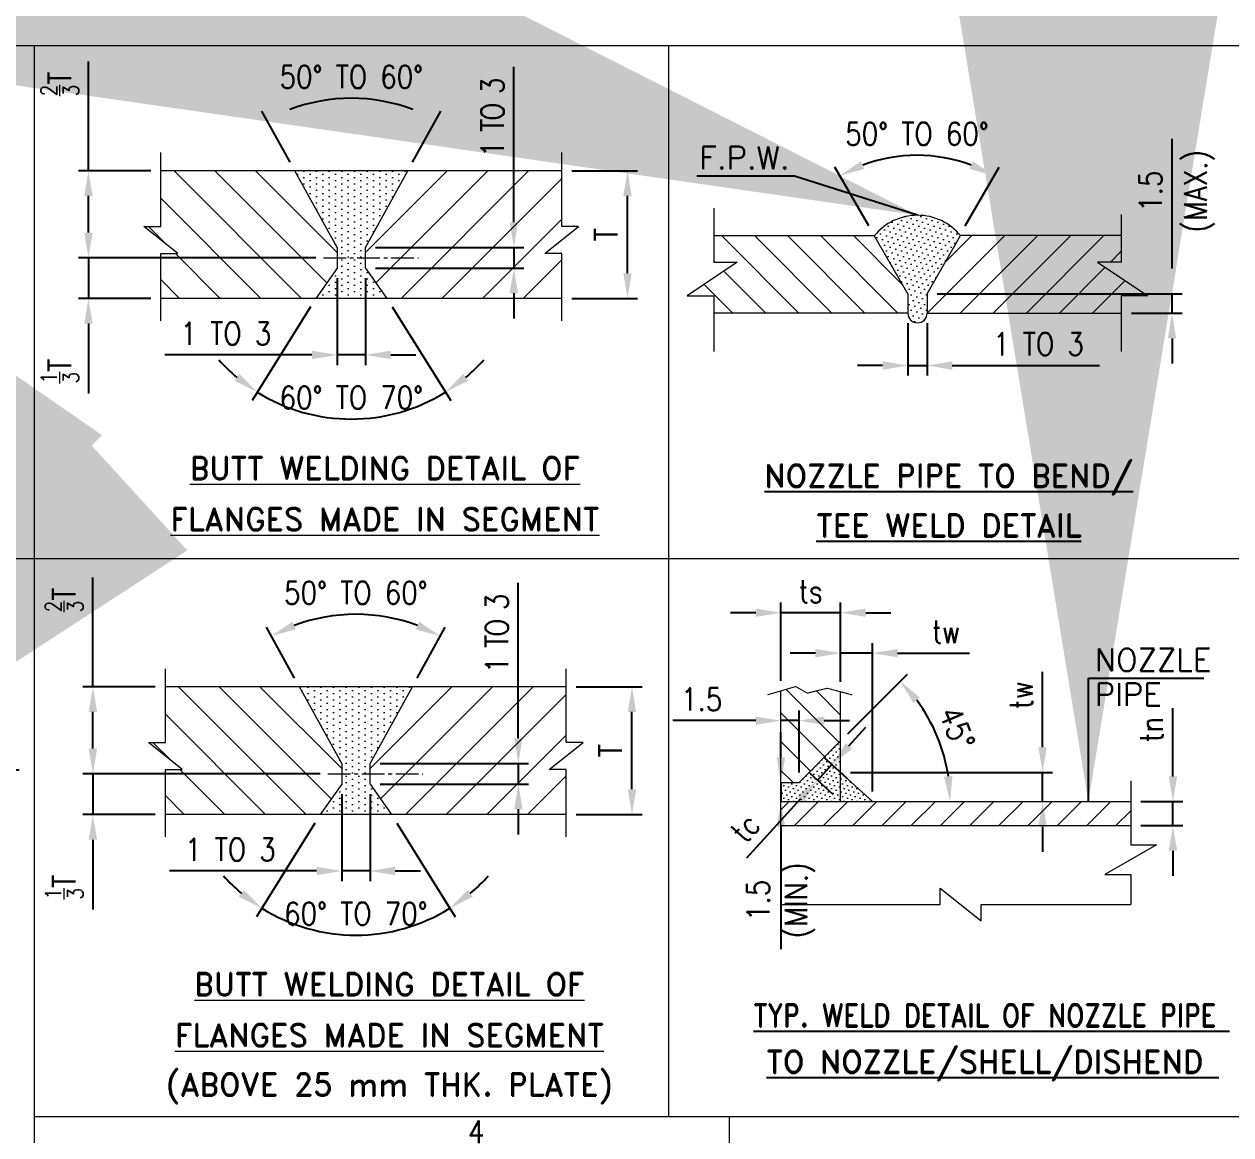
# Model space of a CAD drawing. Header units: millimetres. Extents: x 10144 to 11200, y -168 to 270.
# Drawn here: x 10408.6 to 10528.5, y 30.2 to 140.5 of the extents above; entities that cross this region are included whole.
import ezdxf
from ezdxf.enums import TextEntityAlignment as Align

# ---------------------------------------------------------------- set-up
doc = ezdxf.new("R2010")
doc.units = ezdxf.units.MM
doc.header["$LTSCALE"] = 3
doc.linetypes.add('CENTER2', pattern=[1.125, 0.75, -0.125, 0.125, -0.125])
doc.linetypes.add('PHANTOM2', pattern=[31.75, 15.875, -3.175, 3.175, -3.175, 3.175, -3.175])
doc.layers.get('0').update_dxf_attribs({"color": 5})
for name, color, linetype, lineweight in [('C_Center', 1, 'CENTER2', 9), ('E_Equipment', 5, 'Continuous', 13), ('Ha_Hatch', 1, 'Continuous', 5), ('I_Inside Diameter', 6, 'Continuous', 9), ('P_Phantom', 9, 'PHANTOM2', 13), ('T_Text', 5, 'Continuous', 13), ('W_Weld', 2, 'WELD', 18)]:
    doc.layers.add(name, color=color, linetype=linetype, lineweight=lineweight)
doc.layers.add('DIM', color=6, linetype='Continuous')
doc.layers.add('TEXT', color=5, linetype='Continuous')
doc.styles.add('ISOCP3', font='isocp3.shx')
doc.styles.add('ROMAND', font='romand')
doc.styles.add('ROMANS', font='ROMANS.shx', dxfattribs={"width": 0.85})
doc.linetypes.add('WELD', pattern='A,0.004164,["x",ROMANS,S=0.004926,R=0,X=0,Y=-0.001649],0.008152', length=0.012316)
doc.dimstyles.new('111', dxfattribs={"dimscale": 40, "dimtxt": 2.5, "dimasz": 2.5, "dimexe": 1, "dimexo": 1, "dimgap": 1, "dimtad": 1, "dimdec": 0, "dimzin": 0, "dimdsep": 46, "dimtxsty": 'ROMANS', "dimcen": 1, "dimclrd": 6, "dimclre": 6, "dimclrt": 5, "dimadec": 0, "dimazin": 0, "dimtfac": 1, "dimtdec": 0, "dimtmove": 0, "dimatfit": 3, "dimfxl": 1, "dimtolj": 1, "dimtzin": 0, "dimlwd": -1, "dimlwe": -1, "dimarcsym": 0})
doc.dimstyles.new('MEGA', dxfattribs={"dimtxt": 2.5, "dimasz": 2.5, "dimexe": 1, "dimexo": 1, "dimgap": 1, "dimtad": 1, "dimdec": 1, "dimzin": 0, "dimdsep": 46, "dimtxsty": 'ROMANS', "dimcen": 1, "dimclrd": 6, "dimclre": 6, "dimclrt": 256, "dimadec": 0, "dimazin": 0, "dimtfac": 1, "dimtdec": 1, "dimtmove": 0, "dimatfit": 3, "dimfxl": 1, "dimtolj": 1, "dimtzin": 0, "dimlwd": -1, "dimlwe": -1, "dimarcsym": 0})
doc.dimstyles.new('MEGA_STD', dxfattribs={"dimtxt": 2.5, "dimasz": 2.5, "dimexe": 1, "dimexo": 1, "dimgap": 1, "dimtad": 1, "dimdec": 1, "dimdsep": 46, "dimtxsty": 'ISOCP3', "dimcen": 1, "dimclrd": 6, "dimclre": 6, "dimclrt": 5, "dimadec": 0, "dimazin": 0, "dimtfac": 1, "dimtdec": 1, "dimtmove": 0, "dimatfit": 3, "dimfxl": 1, "dimtolj": 1, "dimarcsym": 0})
doc.dimstyles.new('MEGA_STD$0', dxfattribs={"dimtxt": 2.5, "dimasz": 2.5, "dimexe": 1, "dimexo": 1, "dimgap": 1, "dimtad": 1, "dimdec": 1, "dimdsep": 46, "dimtxsty": 'ISOCP3', "dimcen": 1, "dimclrd": 6, "dimclre": 6, "dimclrt": 5, "dimadec": 0, "dimazin": 0, "dimtfac": 1, "dimtdec": 1, "dimtmove": 0, "dimatfit": 3, "dimfxl": 1, "dimtolj": 1, "dimarcsym": 0})
doc.dimstyles.new('NARYA', dxfattribs={"dimscale": 40, "dimtxt": 2.5, "dimasz": 2.5, "dimexe": 1, "dimexo": 1, "dimgap": 1, "dimtad": 1, "dimdec": 0, "dimzin": 0, "dimdsep": 46, "dimtxsty": 'ISOCP3', "dimcen": 1, "dimclrd": 6, "dimclre": 6, "dimclrt": 5, "dimadec": 0, "dimazin": 0, "dimtfac": 1, "dimtdec": 0, "dimtmove": 0, "dimatfit": 3, "dimfxl": 1, "dimtolj": 1, "dimtzin": 0, "dimlwd": -1, "dimlwe": -1, "dimarcsym": 0})

# ---------------------------------------------------------------- blocks, each defined once
blk = doc.blocks.new('*D2740')
at = {"layer": 'Defpoints', "color": 0}
for p in [(10483.77, 82.04), (10483.77, 74.28), (10489.7, 74.19)]:
    blk.add_point(p, dxfattribs=at)
at = {"layer": 'E_Equipment', "color": 6, "linetype": 'ByBlock', "lineweight": -2}
for p, q in [((10483.77, 75.28), (10483.77, 83.04)), ((10489.7, 75.19), (10489.7, 83.04)), ((10481.27, 82.04), (10478.77, 82.04)), ((10489.7, 82.04), (10483.77, 82.04)), ((10492.2, 82.04), (10494.7, 82.04))]:
    blk.add_line(p, q, dxfattribs=at)
at = {"layer": 'E_Equipment', "color": 6}
for points in [[(10481.27, 81.62), (10481.27, 82.45), (10483.77, 82.04)], [(10492.2, 82.45), (10492.2, 81.62), (10489.7, 82.04)]]:
    blk.add_solid(points, dxfattribs=at)
at = {"layer": 'E_Equipment', "color": 5, "insert": (10486.74, 84.16), "char_height": 2.25, "attachment_point": 5, "style": 'ROMANS'}
blk.add_mtext('\\A1;ts', dxfattribs=at)
blk = doc.blocks.new('*D2741')
at = {"layer": 'Defpoints', "color": 0}
for p in [(10483.77, 71.32), (10483.77, 71.32), (10485.57, 65.17)]:
    blk.add_point(p, dxfattribs=at)
at = {"layer": 'E_Equipment', "color": 6, "linetype": 'ByBlock', "lineweight": -2}
for p, q in [((10483.77, 72.32), (10483.77, 72.32)), ((10485.57, 66.17), (10485.57, 72.32)), ((10481.27, 71.32), (10473.04, 71.32)), ((10485.57, 71.32), (10483.77, 71.32)), ((10488.07, 71.32), (10490.57, 71.32))]:
    blk.add_line(p, q, dxfattribs=at)
at = {"layer": 'E_Equipment', "color": 6}
for points in [[(10481.27, 70.9), (10481.27, 71.73), (10483.77, 71.32)], [(10488.07, 71.73), (10488.07, 70.9), (10485.57, 71.32)]]:
    blk.add_solid(points, dxfattribs=at)
at = {"layer": 'E_Equipment', "color": 5, "insert": (10475.9, 73.44), "char_height": 2.25, "attachment_point": 5, "style": 'ROMANS'}
blk.add_mtext('\\A1;1.5', dxfattribs=at)
blk = doc.blocks.new('*D2742')
at = {"layer": 'Defpoints', "color": 0}
for p in [(10518.53, 63.29), (10522.72, 63.29), (10518.53, 60.9)]:
    blk.add_point(p, dxfattribs=at)
at = {"layer": 'E_Equipment', "color": 6, "linetype": 'ByBlock', "lineweight": -2}
for p, q in [((10522.72, 65.79), (10522.72, 72.57)), ((10519.53, 63.29), (10523.72, 63.29)), ((10522.72, 60.9), (10522.72, 63.29)), ((10519.53, 60.9), (10523.72, 60.9)), ((10522.72, 58.4), (10522.72, 55.9))]:
    blk.add_line(p, q, dxfattribs=at)
at = {"layer": 'E_Equipment', "color": 6}
for points in [[(10522.3, 65.79), (10523.14, 65.79), (10522.72, 63.29)], [(10523.14, 58.4), (10522.3, 58.4), (10522.72, 60.9)]]:
    blk.add_solid(points, dxfattribs=at)
at = {"layer": 'E_Equipment', "color": 5, "insert": (10520.6, 70.43), "char_height": 2.25, "attachment_point": 5, "rotation": 90, "style": 'ROMANS'}
blk.add_mtext('\\A1;tn', dxfattribs=at)
blk = doc.blocks.new('*D2743')
at = {"layer": 'Defpoints', "color": 0}
for p in [(10489.7, 69.3), (10500.01, 67.66), (10485.57, 65.17), (10483.77, 63.29), (10518.53, 63.29)]:
    blk.add_point(p, dxfattribs=at)
at = {"layer": 'E_Equipment', "color": 6, "linetype": 'ByBlock', "lineweight": -2}
blk.add_line((10490.41, 70), (10496.34, 75.94), dxfattribs=at)
blk.add_arc((10483.7, 63.29), 16.89, 8.4909, 36.5091, dxfattribs=at)
at = {"layer": 'E_Equipment', "color": 6}
for points in [[(10497.58, 73.61), (10496.95, 73.07), (10495.63, 75.23)], [(10499.98, 65.75), (10500.81, 65.82), (10500.58, 63.29)]]:
    blk.add_solid(points, dxfattribs=at)
at = {"layer": 'E_Equipment', "color": 5, "insert": (10501.26, 70.57), "char_height": 2.25, "attachment_point": 5, "rotation": 292.5, "style": 'ROMANS'}
blk.add_mtext('\\A1;45%%d', dxfattribs=at)
blk = doc.blocks.new('*D2744')
at = {"layer": 'Defpoints', "color": 0}
for p in [(10489.7, 66.18), (10509.77, 66.18), (10509.77, 63.29)]:
    blk.add_point(p, dxfattribs=at)
at = {"layer": 'E_Equipment', "color": 6, "linetype": 'ByBlock', "lineweight": -2}
for p, q in [((10509.77, 68.68), (10509.77, 76.17)), ((10490.7, 66.18), (10510.77, 66.18)), ((10509.77, 63.29), (10509.77, 66.18)), ((10510.77, 63.29), (10510.77, 63.29)), ((10509.77, 60.79), (10509.77, 58.29))]:
    blk.add_line(p, q, dxfattribs=at)
at = {"layer": 'E_Equipment', "color": 6}
for points in [[(10509.35, 68.68), (10510.18, 68.68), (10509.77, 66.18)], [(10510.18, 60.79), (10509.35, 60.79), (10509.77, 63.29)]]:
    blk.add_solid(points, dxfattribs=at)
at = {"layer": 'E_Equipment', "color": 5, "insert": (10507.64, 73.85), "char_height": 2.25, "attachment_point": 5, "rotation": 90, "style": 'ROMANS'}
blk.add_mtext('\\A1;tw', dxfattribs=at)
blk = doc.blocks.new('*D2745')
at = {"layer": 'Defpoints', "color": 0}
for p in [(10489.7, 78.02), (10489.7, 74.19), (10492.87, 63.29)]:
    blk.add_point(p, dxfattribs=at)
at = {"layer": 'E_Equipment', "color": 6, "linetype": 'ByBlock', "lineweight": -2}
for p, q in [((10487.2, 78.02), (10484.7, 78.02)), ((10489.7, 75.19), (10489.7, 79.02)), ((10492.87, 78.02), (10489.7, 78.02)), ((10492.87, 64.29), (10492.87, 79.02)), ((10495.37, 78.02), (10502.51, 78.02))]:
    blk.add_line(p, q, dxfattribs=at)
at = {"layer": 'E_Equipment', "color": 6}
for points in [[(10487.2, 77.61), (10487.2, 78.44), (10489.7, 78.02)], [(10495.37, 78.44), (10495.37, 77.61), (10492.87, 78.02)]]:
    blk.add_solid(points, dxfattribs=at)
at = {"layer": 'E_Equipment', "color": 5, "insert": (10500.19, 80.15), "char_height": 2.25, "attachment_point": 5, "style": 'ROMANS'}
blk.add_mtext('\\A1;tw', dxfattribs=at)
blk = doc.blocks.new('*D2746')
at = {"layer": 'Defpoints', "color": 0}
for p in [(10483.77, 65.17), (10483.77, 63.29), (10483.77, 63.29)]:
    blk.add_point(p, dxfattribs=at)
at = {"layer": 'E_Equipment', "color": 6, "linetype": 'ByBlock', "lineweight": -2}
for p, q in [((10483.77, 67.67), (10483.77, 70.17)), ((10482.77, 65.17), (10482.77, 65.17)), ((10483.77, 65.17), (10483.77, 63.29)), ((10482.77, 63.29), (10482.77, 63.29)), ((10483.77, 60.79), (10483.77, 48.64))]:
    blk.add_line(p, q, dxfattribs=at)
at = {"layer": 'E_Equipment', "color": 6}
for points in [[(10483.35, 67.67), (10484.19, 67.67), (10483.77, 65.17)], [(10484.19, 60.79), (10483.35, 60.79), (10483.77, 63.29)]]:
    blk.add_solid(points, dxfattribs=at)
at = {"layer": 'E_Equipment', "color": 5, "insert": (10483.77, 53.47), "char_height": 2.25, "attachment_point": 5, "rotation": 90, "style": 'ROMANS'}
blk.add_mtext('\\A1;1.5\\P(MIN.)', dxfattribs=at)
blk = doc.blocks.new('*D2747')
at = {"layer": 'Defpoints', "color": 0}
for p in [(10488.84, 66.96), (10491.14, 64.87), (10489.7, 63.29)]:
    blk.add_point(p, dxfattribs=at)
at = {"layer": 'E_Equipment', "color": 6, "linetype": 'ByBlock', "lineweight": -2}
for p, q in [((10490.53, 68.81), (10492.21, 70.66)), ((10490.4, 65.54), (10488.1, 67.64)), ((10488.96, 63.97), (10486.67, 66.06)), ((10487.4, 65.39), (10488.84, 66.96)), ((10485.72, 63.54), (10480.35, 57.66))]:
    blk.add_line(p, q, dxfattribs=at)
at = {"layer": 'E_Equipment', "color": 6}
for points in [[(10490.22, 69.09), (10490.84, 68.53), (10488.84, 66.96)], [(10486.03, 63.26), (10485.41, 63.82), (10487.4, 65.39)]]:
    blk.add_solid(points, dxfattribs=at)
at = {"layer": 'E_Equipment', "color": 5, "insert": (10480.22, 60.67), "char_height": 2.25, "attachment_point": 5, "rotation": 47.6158, "style": 'ROMANS'}
blk.add_mtext('\\A1;tc', dxfattribs=at)
blk = doc.blocks.new('*D2748')
at = {"layer": 'Defpoints', "color": 0}
for p in [(10440.13, 65.43), (10442.95, 65.43), (10437.99, 62), (10445.08, 62), (10438.27, 50.33)]:
    blk.add_point(p, dxfattribs=at)
at = {"layer": 'E_Equipment', "color": 6, "linetype": 'ByBlock', "lineweight": -2}
for p, q in [((10437.46, 61.15), (10431.66, 51.85)), ((10445.61, 61.15), (10451.41, 51.85))]:
    blk.add_line(p, q, dxfattribs=at)
for start, end in [(221.8511, 229.9648), (310.0352, 318.1489), (238.0785, 301.9215)]:
    blk.add_arc((10441.54, 67.69), 17.67, start, end, dxfattribs=at)
at = {"layer": 'E_Equipment', "color": 6}
for points in [[(10429.93, 53.83), (10430.41, 54.5), (10432.19, 52.7)], [(10452.66, 54.5), (10453.15, 53.83), (10450.88, 52.7)]]:
    blk.add_solid(points, dxfattribs=at)
at = {"layer": 'E_Equipment', "color": 5, "insert": (10441.54, 52.15), "char_height": 2.25, "attachment_point": 5, "style": 'ROMANS'}
blk.add_mtext('60° TO 70°', dxfattribs=at)
blk = doc.blocks.new('*D2749')
at = {"layer": 'Defpoints', "color": 0}
for p in [(10415.41, 74.68), (10422.61, 74.68), (10439, 66.04)]:
    blk.add_point(p, dxfattribs=at)
at = {"layer": 'E_Equipment', "color": 6, "linetype": 'ByBlock', "lineweight": -2}
for p, q in [((10415.41, 74.68), (10415.41, 85.53)), ((10421.61, 74.68), (10414.41, 74.68)), ((10415.41, 68.54), (10415.41, 72.18)), ((10438, 66.04), (10414.41, 66.04))]:
    blk.add_line(p, q, dxfattribs=at)
at = {"layer": 'E_Equipment', "color": 6}
for points in [[(10415.83, 72.18), (10414.99, 72.18), (10415.41, 74.68)], [(10414.99, 68.54), (10415.83, 68.54), (10415.41, 66.04)]]:
    blk.add_solid(points, dxfattribs=at)
at = {"layer": 'E_Equipment', "color": 5, "insert": (10412.57, 83.31), "char_height": 2.25, "attachment_point": 5, "rotation": 90, "style": 'ROMANS'}
blk.add_mtext('\\A1;\\A1;{\\H0.7x;\\S2/3;}T', dxfattribs=at)
blk = doc.blocks.new('*D2750')
at = {"layer": 'Defpoints', "color": 0}
for p in [(10442.95, 67.07), (10442.95, 65.02), (10457.68, 65.02)]:
    blk.add_point(p, dxfattribs=at)
at = {"layer": 'E_Equipment', "color": 6, "linetype": 'ByBlock', "lineweight": -2}
for p, q in [((10457.68, 69.57), (10457.68, 85.01)), ((10443.95, 67.07), (10458.68, 67.07)), ((10457.68, 67.07), (10457.68, 65.02)), ((10443.95, 65.02), (10458.68, 65.02)), ((10457.68, 62.52), (10457.68, 60.02))]:
    blk.add_line(p, q, dxfattribs=at)
at = {"layer": 'E_Equipment', "color": 6}
for points in [[(10457.27, 69.57), (10458.1, 69.57), (10457.68, 67.07)], [(10458.1, 62.52), (10457.27, 62.52), (10457.68, 65.02)]]:
    blk.add_solid(points, dxfattribs=at)
at = {"layer": 'E_Equipment', "color": 5, "insert": (10455.56, 79.86), "char_height": 2.25, "attachment_point": 5, "rotation": 90, "style": 'ROMANS'}
blk.add_mtext('\\A1;{\\T0.8;1 TO 3}', dxfattribs=at)
blk = doc.blocks.new('*D2751')
at = {"layer": 'Defpoints', "color": 0}
for p in [(10440.13, 65.02), (10442.95, 65.02), (10440.13, 56.39)]:
    blk.add_point(p, dxfattribs=at)
at = {"layer": 'E_Equipment', "color": 6, "linetype": 'ByBlock', "lineweight": -2}
for p, q in [((10440.13, 64.02), (10440.13, 55.39)), ((10442.95, 64.02), (10442.95, 55.39)), ((10437.63, 56.39), (10423.02, 56.39)), ((10442.95, 56.39), (10440.13, 56.39)), ((10445.45, 56.39), (10447.95, 56.39))]:
    blk.add_line(p, q, dxfattribs=at)
at = {"layer": 'E_Equipment', "color": 6}
for points in [[(10437.63, 55.97), (10437.63, 56.81), (10440.13, 56.39)], [(10445.45, 56.81), (10445.45, 55.97), (10442.95, 56.39)]]:
    blk.add_solid(points, dxfattribs=at)
at = {"layer": 'E_Equipment', "color": 5, "insert": (10429.07, 58.52), "char_height": 2.25, "attachment_point": 5, "style": 'ROMANS'}
blk.add_mtext('\\A1;1 TO 3', dxfattribs=at)
blk = doc.blocks.new('*D2752')
at = {"layer": 'Defpoints', "color": 0}
for p in [(10462.43, 74.68), (10468.97, 74.68), (10462.43, 62)]:
    blk.add_point(p, dxfattribs=at)
at = {"layer": 'E_Equipment', "color": 6, "linetype": 'ByBlock', "lineweight": -2}
for p, q in [((10463.43, 74.68), (10469.97, 74.68)), ((10468.97, 64.5), (10468.97, 72.18)), ((10463.43, 62), (10469.97, 62))]:
    blk.add_line(p, q, dxfattribs=at)
at = {"layer": 'E_Equipment', "color": 6}
for points in [[(10469.39, 72.18), (10468.56, 72.18), (10468.97, 74.68)], [(10468.56, 64.5), (10469.39, 64.5), (10468.97, 62)]]:
    blk.add_solid(points, dxfattribs=at)
at = {"layer": 'E_Equipment', "color": 5, "insert": (10466.85, 68.34), "char_height": 2.25, "attachment_point": 5, "rotation": 90, "style": 'ROMANS'}
blk.add_mtext('\\A1;T', dxfattribs=at)
blk = doc.blocks.new('*D2753')
at = {"layer": 'Defpoints', "color": 0}
for p in [(10439, 66.04), (10415.41, 62), (10422.61, 62)]:
    blk.add_point(p, dxfattribs=at)
at = {"layer": 'E_Equipment', "color": 6, "linetype": 'ByBlock', "lineweight": -2}
for p, q in [((10415.41, 68.54), (10415.41, 71.04)), ((10438, 66.04), (10414.41, 66.04)), ((10415.41, 66.04), (10415.41, 62)), ((10421.61, 62), (10414.41, 62)), ((10415.41, 59.5), (10415.41, 52.55))]:
    blk.add_line(p, q, dxfattribs=at)
at = {"layer": 'E_Equipment', "color": 6}
for points in [[(10414.99, 68.54), (10415.83, 68.54), (10415.41, 66.04)], [(10415.83, 59.5), (10414.99, 59.5), (10415.41, 62)]]:
    blk.add_solid(points, dxfattribs=at)
at = {"layer": 'E_Equipment', "color": 5, "insert": (10412.57, 54.78), "char_height": 2.25, "attachment_point": 5, "rotation": 90, "style": 'ROMANS'}
blk.add_mtext('\\A1;\\A1;{\\H0.7x;\\S1/3;}T', dxfattribs=at)
blk = doc.blocks.new('*D2754')
at = {"layer": 'Defpoints', "color": 0}
for p in [(10444.44, 81.64), (10435.93, 74.68), (10447.15, 74.68), (10440.13, 67.07), (10442.95, 67.07)]:
    blk.add_point(p, dxfattribs=at)
at = {"layer": 'E_Equipment', "color": 6, "linetype": 'ByBlock', "lineweight": -2}
for p, q in [((10435.44, 75.55), (10432.66, 80.6)), ((10447.63, 75.55), (10450.41, 80.6))]:
    blk.add_line(p, q, dxfattribs=at)
blk.add_arc((10441.54, 64.51), 17.37, 69.3574, 110.6426, dxfattribs=at)
at = {"layer": 'E_Equipment', "color": 6}
for points in [[(10435.24, 81.15), (10435.59, 80.39), (10433.14, 79.72)], [(10447.49, 80.39), (10447.83, 81.15), (10449.93, 79.72)]]:
    blk.add_solid(points, dxfattribs=at)
at = {"layer": 'E_Equipment', "color": 5, "insert": (10441.54, 84.01), "char_height": 2.25, "attachment_point": 5, "style": 'ROMANS'}
blk.add_mtext('50° TO 60°', dxfattribs=at)
blk = doc.blocks.new('*D2802')
at = {"layer": 'Defpoints', "color": 0}
for p in [(10446.82, 28.35), (10444.34, 16.54), (10446.82, 16.54)]:
    blk.add_point(p, dxfattribs=at)
at = {"layer": 'E_Equipment', "color": 6, "linetype": 'ByBlock', "lineweight": -2}
for p, q in [((10444.34, 17.54), (10444.34, 29.35)), ((10446.82, 17.54), (10446.82, 29.35)), ((10441.84, 28.35), (10439.34, 28.35)), ((10444.34, 28.35), (10446.82, 28.35)), ((10449.32, 28.35), (10455.18, 28.35))]:
    blk.add_line(p, q, dxfattribs=at)
at = {"layer": 'E_Equipment', "color": 6}
for points in [[(10441.84, 27.94), (10441.84, 28.77), (10444.34, 28.35)], [(10449.32, 28.77), (10449.32, 27.94), (10446.82, 28.35)]]:
    blk.add_solid(points, dxfattribs=at)
at = {"layer": 'E_Equipment', "color": 5, "insert": (10453.5, 30.48), "char_height": 2.25, "attachment_point": 5, "style": 'ROMANS'}
blk.add_mtext('\\A1;4', dxfattribs=at)
blk = doc.blocks.new('*D2813')
at = {"layer": 'Defpoints', "color": 0}
for p in [(10496.38, 111.79), (10498.3, 111.79), (10498.3, 106.59)]:
    blk.add_point(p, dxfattribs=at)
at = {"layer": 'E_Equipment', "color": 6, "linetype": 'ByBlock', "lineweight": -2}
for p, q in [((10496.38, 110.79), (10496.38, 105.59)), ((10498.3, 110.79), (10498.3, 105.59)), ((10493.88, 106.59), (10491.38, 106.59)), ((10496.38, 106.59), (10498.3, 106.59)), ((10500.8, 106.59), (10515.41, 106.59))]:
    blk.add_line(p, q, dxfattribs=at)
at = {"layer": 'E_Equipment', "color": 6}
for points in [[(10493.88, 106.17), (10493.88, 107.01), (10496.38, 106.59)], [(10500.8, 107.01), (10500.8, 106.17), (10498.3, 106.59)]]:
    blk.add_solid(points, dxfattribs=at)
at = {"layer": 'E_Equipment', "color": 5, "insert": (10509.36, 108.72), "char_height": 2.25, "attachment_point": 5, "style": 'ROMANS'}
blk.add_mtext('\\A1;1 TO 3', dxfattribs=at)
blk = doc.blocks.new('*D2814')
at = {"layer": 'Defpoints', "color": 0}
for p in [(10499.95, 127.24), (10492.99, 119.6), (10501.58, 119.6), (10496.32, 113.83), (10498.25, 113.83)]:
    blk.add_point(p, dxfattribs=at)
at = {"layer": 'E_Equipment', "color": 6, "linetype": 'ByBlock', "lineweight": -2}
for p, q in [((10492.49, 120.47), (10489.13, 126.29)), ((10502.08, 120.47), (10505.44, 126.29))]:
    blk.add_line(p, q, dxfattribs=at)
blk.add_arc((10497.29, 112.16), 15.31, 69.3635, 110.6365, dxfattribs=at)
at = {"layer": 'E_Equipment', "color": 6}
for points in [[(10491.71, 126.87), (10492.07, 126.12), (10489.63, 125.43)], [(10502.51, 126.12), (10502.86, 126.87), (10504.94, 125.43)]]:
    blk.add_solid(points, dxfattribs=at)
at = {"layer": 'E_Equipment', "color": 5, "insert": (10497.29, 129.6), "char_height": 2.25, "attachment_point": 5, "style": 'ROMANS'}
blk.add_mtext('50%%D TO 60%%D', dxfattribs=at)
blk = doc.blocks.new('*D2815')
at = {"layer": 'Defpoints', "color": 0}
for p in [(10498.3, 113.72), (10522.63, 113.72), (10517.59, 111.79)]:
    blk.add_point(p, dxfattribs=at)
at = {"layer": 'E_Equipment', "color": 6, "linetype": 'ByBlock', "lineweight": -2}
for p, q in [((10522.63, 116.22), (10522.63, 129.09)), ((10499.3, 113.72), (10523.63, 113.72)), ((10522.63, 111.79), (10522.63, 113.72)), ((10518.59, 111.79), (10523.63, 111.79)), ((10522.63, 109.29), (10522.63, 106.79))]:
    blk.add_line(p, q, dxfattribs=at)
at = {"layer": 'E_Equipment', "color": 6}
for points in [[(10522.21, 116.22), (10523.04, 116.22), (10522.63, 113.72)], [(10523.04, 109.29), (10522.21, 109.29), (10522.63, 111.79)]]:
    blk.add_solid(points, dxfattribs=at)
at = {"layer": 'E_Equipment', "color": 5, "char_height": 2.25, "attachment_point": 5, "rotation": 90, "style": 'ROMANS'}
for s, insert in [('\\A1;(MAX.)', (10525.34, 123.9)), ('\\A1;1.5', (10520.5, 123.9))]:
    blk.add_mtext(s, dxfattribs=dict(at, insert=insert))
blk = doc.blocks.new('*D2816')
at = {"layer": 'Defpoints', "color": 0}
for p in [(10439.68, 116.68), (10442.5, 116.68), (10437.55, 113.26), (10444.63, 113.26), (10437.83, 101.58)]:
    blk.add_point(p, dxfattribs=at)
at = {"layer": 'E_Equipment', "color": 6, "linetype": 'ByBlock', "lineweight": -2}
for p, q in [((10437.02, 112.41), (10431.22, 103.1)), ((10445.16, 112.41), (10450.96, 103.1))]:
    blk.add_line(p, q, dxfattribs=at)
for start, end in [(221.8511, 229.9648), (310.0352, 318.1489), (238.0785, 301.9215)]:
    blk.add_arc((10441.09, 118.94), 17.67, start, end, dxfattribs=at)
at = {"layer": 'E_Equipment', "color": 6}
for points in [[(10429.48, 105.08), (10429.97, 105.75), (10431.75, 103.95)], [(10452.21, 105.75), (10452.7, 105.08), (10450.43, 103.95)]]:
    blk.add_solid(points, dxfattribs=at)
at = {"layer": 'E_Equipment', "color": 5, "insert": (10441.09, 103.4), "char_height": 2.25, "attachment_point": 5, "style": 'ROMANS'}
blk.add_mtext('60° TO 70°', dxfattribs=at)
blk = doc.blocks.new('*D2817')
at = {"layer": 'Defpoints', "color": 0}
for p in [(10414.97, 125.93), (10422.17, 125.93), (10438.56, 117.3)]:
    blk.add_point(p, dxfattribs=at)
at = {"layer": 'E_Equipment', "color": 6, "linetype": 'ByBlock', "lineweight": -2}
for p, q in [((10414.97, 125.93), (10414.97, 136.78)), ((10421.17, 125.93), (10413.97, 125.93)), ((10414.97, 119.8), (10414.97, 123.43)), ((10437.56, 117.3), (10413.97, 117.3))]:
    blk.add_line(p, q, dxfattribs=at)
at = {"layer": 'E_Equipment', "color": 6}
for points in [[(10415.38, 123.43), (10414.55, 123.43), (10414.97, 125.93)], [(10414.55, 119.8), (10415.38, 119.8), (10414.97, 117.3)]]:
    blk.add_solid(points, dxfattribs=at)
at = {"layer": 'E_Equipment', "color": 5, "insert": (10412.13, 134.56), "char_height": 2.25, "attachment_point": 5, "rotation": 90, "style": 'ROMANS'}
blk.add_mtext('\\A1;\\A1;{\\H0.7x;\\S2/3;}T', dxfattribs=at)
blk = doc.blocks.new('*D2818')
at = {"layer": 'Defpoints', "color": 0}
for p in [(10442.5, 118.32), (10442.5, 116.27), (10457.24, 116.27)]:
    blk.add_point(p, dxfattribs=at)
at = {"layer": 'E_Equipment', "color": 6, "linetype": 'ByBlock', "lineweight": -2}
for p, q in [((10457.24, 120.82), (10457.24, 136.26)), ((10443.5, 118.32), (10458.24, 118.32)), ((10457.24, 118.32), (10457.24, 116.27)), ((10443.5, 116.27), (10458.24, 116.27)), ((10457.24, 113.77), (10457.24, 111.27))]:
    blk.add_line(p, q, dxfattribs=at)
at = {"layer": 'E_Equipment', "color": 6}
for points in [[(10456.82, 120.82), (10457.65, 120.82), (10457.24, 118.32)], [(10457.65, 113.77), (10456.82, 113.77), (10457.24, 116.27)]]:
    blk.add_solid(points, dxfattribs=at)
at = {"layer": 'E_Equipment', "color": 5, "insert": (10455.11, 131.11), "char_height": 2.25, "attachment_point": 5, "rotation": 90, "style": 'ROMANS'}
blk.add_mtext('\\A1;{\\T0.8;1 TO 3}', dxfattribs=at)
blk = doc.blocks.new('*D2819')
at = {"layer": 'Defpoints', "color": 0}
for p in [(10439.68, 116.27), (10442.5, 116.27), (10439.68, 107.64)]:
    blk.add_point(p, dxfattribs=at)
at = {"layer": 'E_Equipment', "color": 6, "linetype": 'ByBlock', "lineweight": -2}
for p, q in [((10439.68, 115.27), (10439.68, 106.64)), ((10442.5, 115.27), (10442.5, 106.64)), ((10437.18, 107.64), (10422.57, 107.64)), ((10442.5, 107.64), (10439.68, 107.64)), ((10445, 107.64), (10447.5, 107.64))]:
    blk.add_line(p, q, dxfattribs=at)
at = {"layer": 'E_Equipment', "color": 6}
for points in [[(10437.18, 107.23), (10437.18, 108.06), (10439.68, 107.64)], [(10445, 108.06), (10445, 107.23), (10442.5, 107.64)]]:
    blk.add_solid(points, dxfattribs=at)
at = {"layer": 'E_Equipment', "color": 5, "insert": (10428.63, 109.77), "char_height": 2.25, "attachment_point": 5, "style": 'ROMANS'}
blk.add_mtext('\\A1;1 TO 3', dxfattribs=at)
blk = doc.blocks.new('*D2820')
at = {"layer": 'Defpoints', "color": 0}
for p in [(10461.99, 125.93), (10468.53, 125.93), (10461.99, 113.26)]:
    blk.add_point(p, dxfattribs=at)
at = {"layer": 'E_Equipment', "color": 6, "linetype": 'ByBlock', "lineweight": -2}
for p, q in [((10462.99, 125.93), (10469.53, 125.93)), ((10468.53, 115.76), (10468.53, 123.43)), ((10462.99, 113.26), (10469.53, 113.26))]:
    blk.add_line(p, q, dxfattribs=at)
at = {"layer": 'E_Equipment', "color": 6}
for points in [[(10468.94, 123.43), (10468.11, 123.43), (10468.53, 125.93)], [(10468.11, 115.76), (10468.94, 115.76), (10468.53, 113.26)]]:
    blk.add_solid(points, dxfattribs=at)
at = {"layer": 'E_Equipment', "color": 5, "insert": (10466.4, 119.59), "char_height": 2.25, "attachment_point": 5, "rotation": 90, "style": 'ROMANS'}
blk.add_mtext('\\A1;T', dxfattribs=at)
blk = doc.blocks.new('*D2821')
at = {"layer": 'Defpoints', "color": 0}
for p in [(10438.56, 117.3), (10414.97, 113.26), (10422.17, 113.26)]:
    blk.add_point(p, dxfattribs=at)
at = {"layer": 'E_Equipment', "color": 6, "linetype": 'ByBlock', "lineweight": -2}
for p, q in [((10414.97, 119.8), (10414.97, 122.3)), ((10437.56, 117.3), (10413.97, 117.3)), ((10414.97, 117.3), (10414.97, 113.26)), ((10421.17, 113.26), (10413.97, 113.26)), ((10414.97, 110.76), (10414.97, 103.81))]:
    blk.add_line(p, q, dxfattribs=at)
at = {"layer": 'E_Equipment', "color": 6}
for points in [[(10414.55, 119.8), (10415.38, 119.8), (10414.97, 117.3)], [(10415.38, 110.76), (10414.55, 110.76), (10414.97, 113.26)]]:
    blk.add_solid(points, dxfattribs=at)
at = {"layer": 'E_Equipment', "color": 5, "insert": (10412.13, 106.03), "char_height": 2.25, "attachment_point": 5, "rotation": 90, "style": 'ROMANS'}
blk.add_mtext('\\A1;\\A1;{\\H0.7x;\\S1/3;}T', dxfattribs=at)
blk = doc.blocks.new('*D2822')
at = {"layer": 'Defpoints', "color": 0}
for p in [(10444, 132.89), (10435.48, 125.93), (10446.7, 125.93), (10439.68, 118.32), (10442.5, 118.32)]:
    blk.add_point(p, dxfattribs=at)
at = {"layer": 'E_Equipment', "color": 6, "linetype": 'ByBlock', "lineweight": -2}
for p, q in [((10435, 126.8), (10432.21, 131.85)), ((10447.18, 126.8), (10449.97, 131.85))]:
    blk.add_line(p, q, dxfattribs=at)
blk.add_arc((10441.09, 115.76), 17.37, 69.3574, 110.6426, dxfattribs=at)
at = {"layer": 'E_Equipment', "color": 6}
for points in [[(10434.79, 132.4), (10435.14, 131.64), (10432.7, 130.97)], [(10447.04, 131.64), (10447.39, 132.4), (10449.49, 130.97)]]:
    blk.add_solid(points, dxfattribs=at)
at = {"layer": 'E_Equipment', "color": 5, "insert": (10441.09, 135.26), "char_height": 2.25, "attachment_point": 5, "style": 'ROMANS'}
blk.add_mtext('50° TO 60°', dxfattribs=at)

msp = doc.modelspace()

# ---------------------------------------------------------------- hatches: boundary and pattern name
at = {"layer": 'Ha_Hatch'}
h = msp.add_hatch(dxfattribs=at)
h.set_pattern_fill('ANSI31', color=256, scale=0.9, angle=270, style=0)
h.set_pattern_definition([(135, (10195.3954, 451.0018), (-2.020558, -2.020558), [])])
h.paths.add_polyline_path([(10422.17, 117.72), (10422.17, 113.26), (10437.55, 113.26), (10439.68, 116.27), (10439.68, 118.32), (10435.48, 125.93), (10422.17, 125.93), (10422.17, 120.41), (10420.48, 120.41), (10423.85, 117.72)])
h = msp.add_hatch(dxfattribs=at)
h.set_pattern_fill('ANSI31', color=256, scale=0.9, angle=270, style=0)
h.set_pattern_definition([(45, (10686.7868, 451.0018), (2.020558, -2.020558), [])])
h.paths.add_polyline_path([(10461.99, 113.26), (10461.99, 117.72), (10460.31, 117.72), (10463.67, 120.41), (10461.99, 120.41), (10461.99, 125.93), (10446.7, 125.93), (10442.5, 118.32), (10442.5, 116.27), (10444.63, 113.26)])
h = msp.add_hatch(dxfattribs=at)
h.set_pattern_fill('ANSI31', color=256, scale=0.73125, angle=270, style=0)
h.set_pattern_definition([(315, (10211.197, 208.8383), (1.641703, 1.641703), [])])
h.paths.add_polyline_path([(10493.05, 119.49), (10477.09, 119.49), (10477.09, 116.85), (10479.44, 116.85), (10474.46, 113.51), (10477.09, 113.51), (10477.09, 111.79), (10496.38, 111.79), (10496.38, 113.72)])
h = msp.add_hatch(dxfattribs=at)
h.set_pattern_fill('ANSI31', color=256, scale=0.73125, style=0)
h.set_pattern_definition([(45, (10211.197, 208.8383), (-1.641703, 1.641703), [])])
h.paths.add_polyline_path([(10515.24, 116.85), (10517.59, 116.85), (10517.59, 119.49), (10501.63, 119.49), (10498.3, 113.72), (10498.3, 111.79), (10517.59, 111.79), (10517.59, 113.51), (10520.23, 113.51)])
h = msp.add_hatch(dxfattribs=at)
h.set_pattern_fill('ANSI31', color=256, scale=0.9, angle=270, style=0)
h.set_pattern_definition([(135, (10195.84, 399.75), (-2.020558, -2.020558), [])])
h.paths.add_polyline_path([(10422.61, 66.47), (10422.61, 62), (10437.99, 62), (10440.13, 65.02), (10440.13, 67.07), (10435.93, 74.68), (10422.61, 74.68), (10422.61, 69.16), (10420.93, 69.16), (10424.29, 66.47)])
h = msp.add_hatch(dxfattribs=at)
h.set_pattern_fill('ANSI31', color=256, scale=0.9, angle=270, style=0)
h.set_pattern_definition([(45, (10687.2313, 399.75), (2.020558, -2.020558), [])])
h.paths.add_polyline_path([(10462.43, 62), (10462.43, 66.47), (10460.75, 66.47), (10464.11, 69.16), (10462.43, 69.16), (10462.43, 74.68), (10447.15, 74.68), (10442.95, 67.07), (10442.95, 65.02), (10445.08, 62)])
h = msp.add_hatch(dxfattribs=at)
h.set_pattern_fill('ANSI31', color=256, scale=0.635322, angle=270, style=0)
h.set_pattern_definition([(315, (10377.5145, 389.4397), (1.426339, 1.426339), [])])
h.paths.add_polyline_path([(10485.24, 74.71), (10483.77, 74.28), (10483.77, 65.17), (10485.57, 65.17), (10489.7, 69.3), (10489.7, 74.19), (10488.37, 74.54), (10486.39, 74.05)])
h = msp.add_hatch(dxfattribs=at)
h.set_pattern_fill('ANSI31', color=256, scale=16.428532, style=0)
h.set_pattern_definition([(45, (10237.1096, 16.1932), (-1.452091, 1.452091), [])])
h.paths.add_polyline_path([(10518.53, 63.29), (10483.77, 63.29), (10483.77, 60.9), (10518.53, 60.9)])
at = {"layer": 'W_Weld'}
h = msp.add_hatch(dxfattribs=at)
h.set_pattern_fill('DOTS', color=256, scale=10.08, angle=90, style=0)
h.set_pattern_definition([(270, (10611.4988, 2112.28456), (-0.63, -0.315), [0, -0.63])])
h.paths.add_polyline_path([(10435.48, 125.93), (10446.7, 125.93), (10442.5, 118.32), (10442.5, 116.27), (10444.63, 113.26), (10437.55, 113.26), (10439.68, 116.27), (10439.68, 118.32)])
h = msp.add_hatch(dxfattribs=at)
h.set_pattern_fill('DOTS', color=256, scale=0.3375, angle=45, style=0)
h.set_pattern_definition([(45, (8525.7181, -265.43093), (-0.18942728, 0.56828183), [0, -0.53578125])])
h.paths.add_polyline_path([(10496.38, 113.72), (10496.38, 111.79, 1), (10498.3, 111.79), (10498.3, 113.72), (10501.63, 119.49, 0.473066), (10493.05, 119.49)])
h = msp.add_hatch(dxfattribs=at)
h.set_pattern_fill('DOTS', color=256, scale=10.08, angle=90, style=0)
h.set_pattern_definition([(270, (10611.9433, 2061.0328), (-0.63, -0.315), [0, -0.63])])
h.paths.add_polyline_path([(10435.93, 74.68), (10447.15, 74.68), (10442.95, 67.07), (10442.95, 65.02), (10445.08, 62), (10437.99, 62), (10440.13, 65.02), (10440.13, 67.07)])
h = msp.add_hatch(dxfattribs=at)
h.set_pattern_fill('DOTS', color=256, scale=0.28125, angle=45, style=0)
h.set_pattern_definition([(45, (8713.22825, -318.06407), (-0.15785606, 0.47356819), [0, -0.44648437])])
h.paths.add_polyline_path([(10489.7, 69.3), (10485.57, 65.17), (10483.77, 65.17), (10483.77, 63.29), (10489.7, 63.29)])
h.paths.add_polyline_path([(10489.7, 66.18), (10489.7, 63.29), (10492.87, 63.29)])

# ---------------------------------------------------------------- linework, layer by layer
at = {"layer": 'C_Center'}
for p, q in [((10438.31, 117.3), (10447.76, 117.3)), ((10438.76, 66.04), (10448.2, 66.04))]:
    msp.add_line(p, q, dxfattribs=at)
at = {"layer": 'E_Equipment'}
for p, q in [((10165.36, 138.37), (10597.79, 138.37)), ((10409.57, 138.37), (10409.57, -162.47)), ((10472.59, 138.37), (10472.59, 32.02)), ((10461.99, 125.93), (10422.17, 125.93)), ((10439.68, 118.32), (10435.48, 125.93)), ((10442.5, 118.32), (10446.7, 125.93)), ((10477.09, 119.49), (10493.05, 119.49)), ((10496.38, 113.72), (10493.05, 119.49)), ((10498.3, 113.72), (10501.63, 119.49)), ((10517.59, 119.49), (10501.63, 119.49)), ((10439.68, 118.32), (10439.68, 116.27)), ((10442.5, 116.27), (10442.5, 118.32)), ((10439.68, 116.27), (10437.55, 113.26)), ((10442.5, 116.27), (10444.63, 113.26)), ((10461.99, 113.26), (10422.17, 113.26)), ((10496.38, 113.72), (10496.38, 111.79)), ((10498.3, 113.72), (10498.3, 111.79)), ((10496.38, 111.79), (10477.09, 111.79)), ((10498.3, 111.79), (10517.59, 111.79)), ((10165.36, 87.41), (10597.79, 87.41)), ((10462.43, 74.68), (10422.61, 74.68)), ((10440.13, 67.07), (10435.93, 74.68)), ((10442.95, 67.07), (10447.15, 74.68)), ((10483.77, 53.07), (10483.77, 74.28)), ((10489.7, 63.29), (10489.7, 74.19)), ((10485.57, 65.17), (10489.7, 69.3)), ((10440.13, 67.07), (10440.13, 65.02)), ((10442.95, 65.02), (10442.95, 67.07)), ((10489.7, 66.18), (10492.87, 63.29)), ((10440.13, 65.02), (10437.99, 62)), ((10442.95, 65.02), (10445.08, 62)), ((10483.77, 65.17), (10485.57, 65.17)), ((10483.77, 63.29), (10518.53, 63.29)), ((10462.43, 62), (10422.61, 62)), ((10409.57, 32.02), (10597.79, 32.02)), ((10478.62, 32.02), (10478.62, -92.59))]:
    msp.add_line(p, q, dxfattribs=at)
for centre, radius, start, end in [((10497.34, 115.96), 5.55, 39.3655, 140.6345), ((10497.34, 111.79), 0.962, 180, 0)]:
    msp.add_arc(centre, radius, start, end, dxfattribs=at)
at = {"layer": 'I_Inside Diameter'}
msp.add_line((10483.77, 60.9), (10518.53, 60.9), dxfattribs=at)
at = {"layer": 'P_Phantom', "ltscale": 0.5}
for points in [[(10422.17, 111.02), (10422.17, 117.72), (10423.85, 117.72), (10420.48, 120.41), (10422.17, 120.41), (10422.17, 127.73)], [(10461.99, 111.02), (10461.99, 117.72), (10460.31, 117.72), (10463.67, 120.41), (10461.99, 120.41), (10461.99, 127.73)], [(10422.61, 59.77), (10422.61, 66.47), (10424.29, 66.47), (10420.93, 69.16), (10422.61, 69.16), (10422.61, 76.48)], [(10462.43, 59.77), (10462.43, 66.47), (10460.75, 66.47), (10464.11, 69.16), (10462.43, 69.16), (10462.43, 76.48)]]:
    msp.add_lwpolyline(points, dxfattribs=at)
at = {"layer": 'P_Phantom'}
for points in [[(10477.09, 122.23), (10477.09, 116.85), (10479.44, 116.85), (10474.46, 113.51), (10477.09, 113.51), (10477.09, 107.97)], [(10517.59, 121.6), (10517.59, 116.85), (10515.24, 116.85), (10520.23, 113.51), (10517.59, 113.51), (10517.59, 107.97)], [(10518.53, 65.35), (10518.53, 58.99), (10521.1, 58.99), (10515.96, 56.04), (10518.53, 56.04), (10518.53, 53.07)], [(10483.77, 53.07), (10499.58, 53.07), (10499.58, 54.7), (10503.68, 51.44), (10503.68, 53.07), (10518.53, 53.07)]]:
    msp.add_lwpolyline(points, dxfattribs=at)
at = {"layer": 'P_Phantom', "const_width": 0.108}
msp.add_lwpolyline([(10482.43, 73.88), (10485.24, 74.71), (10486.39, 74.05), (10488.37, 74.54), (10490.85, 73.88)], dxfattribs=at)

# ---------------------------------------------------------------- texts
at = {"layer": 'T_Text', "style": 'ROMANS'}
for s, p in [('F.P.W.', (10475.67, 126.1)), ('NOZZLE', (10514.96, 76.22)), ('PIPE', (10514.96, 72.8))]:
    msp.add_text(s, height=2.25, dxfattribs=at).set_placement(p)
at = {"layer": 'T_Text', "style": 'ROMAND'}
for s, p in [('%%UBUTT WELDING DETAIL OF', (10444.43, 96.39)), ('%%UFLANGES MADE IN SEGMENT', (10444.43, 91.33)), ('%%UBUTT WELDING DETAIL OF', (10444.88, 45.14)), ('%%UFLANGES MADE IN SEGMENT', (10444.88, 40.08)), ('(ABOVE 25 mm THK. PLATE)', (10444.88, 35.02))]:
    msp.add_text(s, height=2.25, dxfattribs=at).set_placement(p, align=Align.MIDDLE)
at = {"layer": 'TEXT', "style": 'ROMAND'}
for s, p in [('%%UNOZZLE PIPE TO BEND/', (10500.45, 95.48)), ('%%UTEE WELD DETAIL', (10500.45, 90.71))]:
    msp.add_text(s, height=2.25, dxfattribs=at).set_placement(p, align=Align.MIDDLE)
at = {"layer": 'TEXT', "style": 'ROMAND', "width": 0.85}
msp.add_text('%%UTYP. WELD DETAIL OF NOZZLE PIPE ', height=2.25, dxfattribs=at).set_placement((10504.7, 42.05), align=Align.MIDDLE_CENTER)
at = {"layer": 'TEXT', "style": 'ROMAND'}
msp.add_text('%%UTO NOZZLE/SHELL/DISHEND ', height=2.25, dxfattribs=at).set_placement((10504.81, 37.45), align=Align.MIDDLE_CENTER)

# ---------------------------------------------------------------- dimensions: what is measured, and where the dimension line sits
at = {"layer": 'E_Equipment'}
for base, line1, line2, text, picture, middle in [((10444, 132.89), ((10439.68, 118.32), (10435.48, 125.93)), ((10442.5, 118.32), (10446.7, 125.93)), '50° TO 60°', '*D2822', (10441.09, 133.13)), ((10499.95, 127.24), ((10496.32, 113.83), (10492.99, 119.6)), ((10498.25, 113.83), (10501.58, 119.6)), '50%%D TO 60%%D', '*D2814', (10497.29, 127.48)), ((10437.83, 101.58), ((10442.5, 116.68), (10444.63, 113.26)), ((10439.68, 116.68), (10437.55, 113.26)), '60° TO 70°', '*D2816', (10441.09, 101.27)), ((10444.44, 81.64), ((10440.13, 67.07), (10435.93, 74.68)), ((10442.95, 67.07), (10447.15, 74.68)), '50° TO 60°', '*D2754', (10441.54, 81.88)), ((10438.27, 50.33), ((10442.95, 65.43), (10445.08, 62)), ((10440.13, 65.43), (10437.99, 62)), '60° TO 70°', '*D2748', (10441.54, 50.02))]:
    dim = msp.add_angular_dim_2l(base=base, line1=line1, line2=line2, text=text, dimstyle='MEGA_STD', override={"dimtxt": 2.25, "dimtxsty": 'ROMANS', "dimfxl": 2, "dimarcsym": 1}, dxfattribs=at)
    dim.commit()
    dim.dimension.update_dxf_attribs({"geometry": picture, "text_midpoint": middle, "dimtype": 162})
for base, p1, p2, angle, text, picture, middle, dimtype in [((10414.97, 125.93), (10438.56, 117.3), (10422.17, 125.93), 90, '\\A1;{\\H0.7x;\\S2/3;}T', '*D2817', (10414.97, 134.56), 160), ((10457.24, 116.27), (10442.5, 118.32), (10442.5, 116.27), 90, '{\\T0.8;1 TO 3}', '*D2818', (10457.24, 131.11), 160), ((10414.97, 113.26), (10438.56, 117.3), (10422.17, 113.26), 270, '\\A1;{\\H0.7x;\\S1/3;}T', '*D2821', (10414.97, 106.03), 160), ((10439.68, 107.64), (10442.5, 116.27), (10439.68, 116.27), 180, '1 TO 3', '*D2819', (10428.63, 107.64), 160), ((10415.41, 74.68), (10439, 66.04), (10422.61, 74.68), 90, '\\A1;{\\H0.7x;\\S2/3;}T', '*D2749', (10415.41, 83.31), 160), ((10483.77, 82.04), (10489.7, 74.19), (10483.77, 74.28), 180, 'ts', '*D2740', (10486.74, 82.04), 160), ((10457.68, 65.02), (10442.95, 67.07), (10442.95, 65.02), 90, '{\\T0.8;1 TO 3}', '*D2750', (10457.68, 79.86), 160), ((10509.77, 66.18), (10509.77, 63.29), (10489.7, 66.18), 270, 'tw', '*D2744', (10509.77, 73.85), 160), ((10522.72, 63.29), (10518.53, 60.9), (10518.53, 63.29), 90, 'tn', '*D2742', (10522.72, 70.43), 160), ((10415.41, 62), (10439, 66.04), (10422.61, 62), 270, '\\A1;{\\H0.7x;\\S1/3;}T', '*D2753', (10415.41, 54.78), 160), ((10488.84, 66.96), (10489.7, 63.29), (10491.14, 64.87), 47.6158, 'tc', '*D2747', (10481.79, 59.24), 161), ((10483.77, 63.29), (10483.77, 65.17), (10483.77, 63.29), 90, '1.5\\X(MIN.)', '*D2746', (10483.77, 53.47), 160), ((10440.13, 56.39), (10442.95, 65.02), (10440.13, 65.02), 180, '1 TO 3', '*D2751', (10429.07, 56.39), 160)]:
    dim = msp.add_linear_dim(base=base, p1=p1, p2=p2, angle=angle, text=text, dimstyle='MEGA_STD$0', override={"dimtxt": 2.25, "dimtxsty": 'ROMANS', "dimfxl": 2, "dimarcsym": 1}, dxfattribs=at)
    dim.commit()
    dim.dimension.update_dxf_attribs({"geometry": picture, "text_midpoint": middle, "dimtype": dimtype})
for base, p1, p2, text, picture, middle in [((10522.63, 113.72), (10517.59, 111.79), (10498.3, 113.72), '1.5\\X(MAX.)', '*D2815', (10522.63, 123.9)), ((10468.53, 125.93), (10461.99, 113.26), (10461.99, 125.93), 'T', '*D2820', (10466.4, 119.59)), ((10468.97, 74.68), (10462.43, 62), (10462.43, 74.68), 'T', '*D2752', (10466.85, 68.34))]:
    dim = msp.add_linear_dim(base=base, p1=p1, p2=p2, angle=90, text=text, dimstyle='MEGA_STD$0', override={"dimtxt": 2.25, "dimtxsty": 'ROMANS', "dimfxl": 2, "dimarcsym": 1}, dxfattribs=at)
    dim.commit()
    dim.dimension.update_dxf_attribs({"geometry": picture, "text_midpoint": middle})
for base, p1, p2, text, picture, middle in [((10498.3, 106.59), (10496.38, 111.79), (10498.3, 111.79), '1 TO 3', '*D2813', (10509.36, 106.59)), ((10489.7, 78.02), (10492.87, 63.29), (10489.7, 74.19), 'tw', '*D2745', (10500.19, 78.02)), ((10446.82, 28.35), (10444.34, 16.54), (10446.82, 16.54), '4', '*D2802', (10453.5, 28.35))]:
    dim = msp.add_linear_dim(base=base, p1=p1, p2=p2, text=text, dimstyle='MEGA_STD$0', override={"dimtxt": 2.25, "dimtxsty": 'ROMANS', "dimfxl": 2, "dimarcsym": 1}, dxfattribs=at)
    dim.commit()
    dim.dimension.update_dxf_attribs({"geometry": picture, "text_midpoint": middle, "dimtype": 160})
dim = msp.add_angular_dim_2l(base=(10500.01, 67.66), line1=((10483.77, 63.29), (10518.53, 63.29)), line2=((10485.57, 65.17), (10489.7, 69.3)), dimstyle='MEGA_STD', override={"dimtxt": 2.25, "dimtxsty": 'ROMANS', "dimfxl": 2, "dimarcsym": 1}, dxfattribs=at)
dim.commit()
dim.dimension.update_dxf_attribs({"geometry": '*D2743', "text_midpoint": (10501.26, 70.57)})
dim = msp.add_linear_dim(base=(10483.77, 71.32), p1=(10485.57, 65.17), p2=(10483.77, 71.32), text='1.5', dimstyle='MEGA_STD$0', override={"dimtxt": 2.25, "dimtxsty": 'ROMANS', "dimfxl": 2, "dimarcsym": 1}, dxfattribs=at)
dim.commit()
dim.dimension.update_dxf_attribs({"geometry": '*D2741', "text_midpoint": (10475.9, 73.44)})

# ---------------------------------------------------------------- leaders
for points, dimstyle in [([(10381.08, 63.26), (10388.59, 74.1), (10406.33, 74.1)], '111'), ([(10382.32, 60.6), (10388.72, 66.44), (10408.1, 66.44)], 'NARYA')]:
    msp.add_leader(points, dimstyle=dimstyle, override={"dimscale": 20, "dimtxt": 2.25, "dimgap": 1, "dimtad": 0})
at = {"layer": 'DIM'}
for points in [[(10497.34, 121.52), (10485.12, 125.38), (10475.41, 125.38)], [(10514.32, 63.29), (10514.32, 75.53), (10525.78, 75.53)]]:
    msp.add_leader(points, dimstyle='MEGA', override={"dimscale": 40, "dimclrd": 6, "dimclre": 6, "dimclrt": 5, "dimfxl": 2}, dxfattribs=at)

doc.saveas('drawing.dxf')
